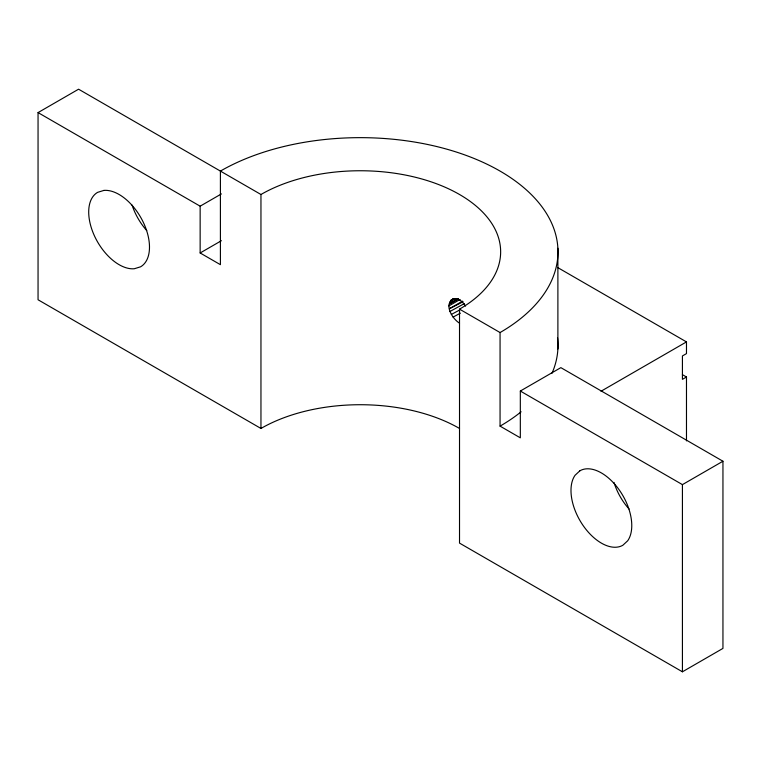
<?xml version="1.0" encoding="UTF-8"?>
<svg xmlns="http://www.w3.org/2000/svg" width="761" height="761" viewBox="0 0 761 761"><rect width="100%" height="100%" fill="white"/><g stroke="black" fill="none" stroke-linecap="round" stroke-linejoin="round"><path stroke-width="1.14" d="M459.52 323.178C452.462 318.859 443.549 304.923 453.09 298.902C458.569 297.465 462.821 301.984 465.561 306.093M458.398 298.559L449.247 304.058L458.531 298.94M449.656 302.165L455.744 298.559M453.917 298.54L450.854 300.329L453.946 298.559M38.05 112.599L78.573 89.199L260.956 194.493A140.414 81.066 0 0 1 459.52 194.493A140.414 81.066 0 0 1 459.52 309.137L459.52 543.107L682.427 671.801L722.95 648.401L722.95 461.233L560.857 367.639L520.324 391.04L520.324 437.832L500.063 426.131L500.063 332.547A197.746 114.169 0 0 0 500.063 171.092A197.746 114.169 0 0 0 220.405 171.092L220.405 264.676L200.143 252.975L200.143 206.183L38.05 112.599L38.05 299.767L260.956 428.462A140.414 81.066 0 0 1 459.52 428.462M200.143 206.183L221.422 193.903M200.143 252.975L221.422 240.695M448.828 305.96L460.072 299.463M601.009 391.249L686.479 341.908L686.479 353.608L682.427 355.948L682.427 379.339L686.479 376.999L682.389 374.631M520.324 391.04L682.427 484.624L722.95 461.233M462.64 301.147L449.399 308.719L463.069 301.746M449.97 311.477L464.334 303.61M453.09 317.09L460.338 313.18M451.349 314.445L459.615 310.022M557.784 267.606L686.479 341.908M459.52 309.137L500.063 332.547M686.479 376.999L686.479 440.885M682.427 484.624L682.427 671.801M557.889 248.229L557.889 348.995M260.956 194.493L260.956 428.462M557.537 337.722A197.746 114.169 0 0 1 551.991 373.299M521.123 411.787A197.746 114.169 0 0 1 500.063 426.131M629.052 509.014A42.987 24.818 60 0 1 613.994 482.417M146.768 230.573A42.987 24.818 60 0 1 132.081 205.118M579.882 470.802L575.059 475.283A42.987 24.818 60 0 0 582.878 525.185A42.987 24.818 60 0 0 622.869 545.247L627.701 540.767A42.987 24.818 60 0 0 619.882 490.864A42.987 24.818 60 0 0 579.882 470.802M103.905 190.412L97.608 192.352A42.987 24.818 60 0 0 94.982 237.023A42.987 24.818 60 0 0 134.297 268.747L140.585 266.807A42.987 24.818 60 0 0 143.211 222.136A42.987 24.818 60 0 0 103.905 190.412"/></g></svg>
